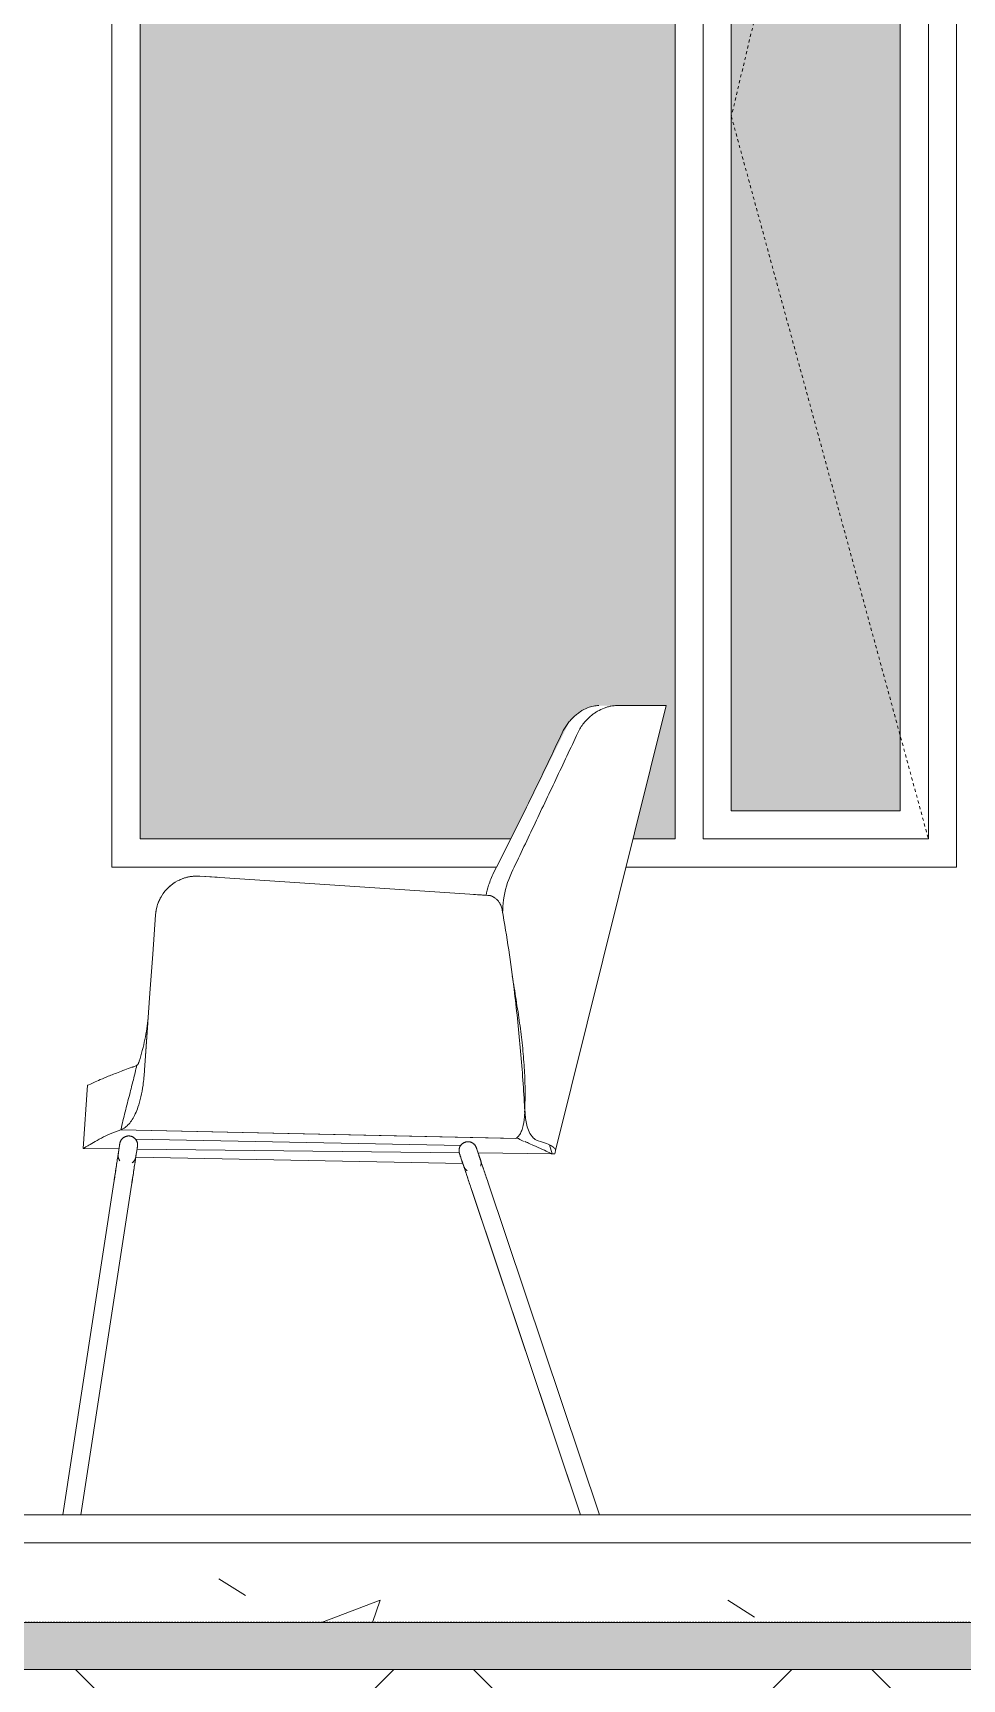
# Model space of a CAD drawing. Header units: millimetres. Extents: x -12186 to 152825, y -4386 to 9463.
# Drawn here: x 19741 to 20732, y -145 to 1609 of the extents above; entities that cross this region are included whole.
import ezdxf

# ---------------------------------------------------------------- set-up
doc = ezdxf.new("R2010")
doc.units = ezdxf.units.MM
for name, pattern in [('1000 Dashed', [2, 1, -1]), ('Dash', [6.35, 3.175, -3.175]), ('Dash 1_5mm', [3, 1.5, -1.5])]:
    doc.linetypes.add(name, pattern=pattern)
for name, color, linetype, lineweight in [('A-DETL', 90, 'Continuous', 5), ('A-DETL-GENF', 92, 'Continuous', 5), ('A-DETL-THIN', 151, 'Continuous', 5), ('A-FLOR', 192, 'Continuous', 9), ('A-FLOR-LEVL', 51, 'Continuous', 5), ('A-FLOR-PATT', 8, 'Continuous', 9), ('A-GLAZ', 151, 'Continuous', 9), ('A-GLAZ-HDLN', 1, 'Dash', 9), ('A-WALL', 113, 'Continuous', 9), ('I-FURN', 30, 'Continuous', 5)]:
    doc.layers.add(name, color=color, linetype=linetype, lineweight=lineweight)

# ---------------------------------------------------------------- blocks, each defined once
blk = doc.blocks.new('Coalesse_Bindu_LowBackGuestChair - FABRIC-V187-Section A-A')
at = {"layer": 'I-FURN'}
for p, q in [((20298.4, 417.9), (20416.3, 892.1)), ((20363.8, 892.1), (20374.1, 892.1)), ((20392.1, 892.1), (20374.1, 892.1)), ((20392.1, 892.1), (20416.3, 892.1)), ((19919.4, 710.3), (19937.7, 709.1)), ((20228.4, 689.7), (19919.4, 710.3)), ((19919.4, 710.3), (19937.1, 709.1)), ((19937.7, 709.1), (19919.4, 710.3)), ((20219.4, 690.3), (20224.5, 690)), ((19860.5, 503.6), (19864, 554.2)), ((19795.1, 420.2), (19799.8, 487.5)), ((20259.3, 430.9), (19835.2, 440.2)), ((19835.2, 440.2), (20256, 431)), ((20197.9, 423.3), (19850.3, 430.1)), ((19852.5, 419.8), (19852.8, 422.2)), ((20260.4, 429.7), (20259, 430.8)), ((20263, 428.4), (20260.5, 429.6)), ((20264.8, 427.7), (20263, 428.4)), ((20291.8, 423.9), (20294.7, 414.5)), ((19795.1, 420.2), (19833.5, 419.7)), ((19851.1, 410.6), (19850.9, 409.3)), ((19851.5, 413.5), (19851.2, 411.4)), ((19851.6, 411), (20199.6, 404.2)), ((19851.6, 411), (20199.6, 404.2)), ((19852.4, 419.5), (20196, 415.6)), ((20196.2, 414.4), (20197.3, 411.1)), ((20200.2, 402.3), (20199.8, 403.5)), ((20215.9, 415.4), (20294.7, 414.5)), ((20297.5, 414.6), (20293.7, 414.6)), ((20297.5, 414.6), (20297.9, 415.9)), ((19827.7, 383.9), (19773.4, 30)), ((19827.7, 383.9), (19773.4, 30)), ((19792.6, 30), (19846.5, 381)), ((19792.6, 30), (19846.5, 381)), ((20208.2, 378.6), (20208.9, 376.4)), ((20208.2, 378.6), (20325, 30)), ((20209.2, 375.6), (20325, 30)), ((20345.1, 30), (20226.2, 384.6)), ((20345.1, 30), (20226.2, 384.6)), ((20345, 30), (20345, 30))]:
    blk.add_line(p, q, dxfattribs=at)
at = {"layer": 'I-FURN', "flags": 128}
for points in [[(20244, 736.8), (20238.2, 725.3), (20232.4, 713.8)], [(19872.1, 669.1), (19869.1, 627.3), (19866.2, 585.7), (19863.3, 544.5), (19860.5, 503.6)], [(20256.3, 578.9), (20257.3, 572.3), (20258.4, 565.7)], [(20265.7, 462.5), (20266.4, 452.1), (20268.2, 443.2), (20271.1, 436.2), (20275, 431.2)], [(19834.1, 425.5), (19834.1, 425.4), (19834, 425.3), (19834, 425.1), (19834, 424.8), (19833.9, 424.5), (19833.9, 424.1), (19833.8, 423.6), (19833.7, 423), (19833.6, 422.4), (19833.5, 421.7), (19833.4, 420.9), (19833.2, 420), (19833.1, 419.1), (19832.9, 418.1), (19832.8, 417), (19832.6, 415.9), (19832.4, 414.7), (19832.2, 413.5), (19832, 412.2), (19831.8, 410.8), (19831.6, 409.4), (19831.4, 408), (19831.2, 406.4), (19830.9, 404.9), (19830.7, 403.3), (19830.4, 401.6), (19830.2, 400), (19829.9, 398.2), (19829.6, 396.5), (19829.3, 394.7), (19829.1, 392.9), (19828.8, 391), (19828.5, 389.2), (19828.2, 387.3), (19827.9, 385.4), (19827.7, 383.9)], [(19834, 425.1), (19833.1, 419.1), (19832.5, 415.4), (19832.3, 414.1)], [(19832.3, 414.1), (19832.5, 415.3), (19833.1, 418.9), (19833.4, 421.2)], [(19834, 425.1), (19834, 425.3), (19834.1, 425.4), (19834.1, 425.5)], [(19834.1, 425.5), (19834.1, 425.8), (19834.2, 426.2), (19834.3, 426.6), (19834.4, 426.9), (19834.5, 427.3), (19834.7, 427.7), (19834.8, 428), (19835, 428.3), (19835.2, 428.7), (19835.4, 429), (19835.6, 429.3), (19835.8, 429.6), (19836, 429.9), (19836.3, 430.2), (19836.5, 430.5), (19836.8, 430.8), (19837.1, 431.1), (19837.4, 431.3), (19837.7, 431.5), (19838, 431.8), (19838.3, 432), (19838.6, 432.2), (19838.9, 432.4), (19839.3, 432.6), (19839.6, 432.7), (19840, 432.9), (19840.3, 433), (19840.7, 433.1), (19841.1, 433.2), (19841.4, 433.3), (19841.8, 433.4), (19842.2, 433.4), (19842.5, 433.5), (19842.9, 433.5), (19843.3, 433.5), (19843.7, 433.5), (19844.1, 433.5), (19844.5, 433.5), (19844.8, 433.4), (19844.9, 433.4)], [(19844.9, 433.4), (19845.3, 433.4), (19845.7, 433.3), (19846, 433.2), (19846.4, 433.1), (19846.8, 433), (19847.1, 432.8), (19847.5, 432.7), (19847.8, 432.5), (19848.2, 432.3), (19848.5, 432.1), (19848.8, 431.9), (19849.1, 431.7), (19849.4, 431.5), (19849.7, 431.2), (19850, 431), (19850.3, 430.7), (19850.5, 430.4), (19850.8, 430.1), (19851, 429.8), (19851.2, 429.5), (19851.5, 429.2), (19851.7, 428.9), (19851.9, 428.6), (19852, 428.2), (19852.2, 427.9), (19852.3, 427.5), (19852.5, 427.2), (19852.6, 426.8), (19852.7, 426.4), (19852.8, 426.1), (19852.9, 425.7), (19852.9, 425.3), (19853, 425), (19853, 424.6), (19853, 424.2), (19853, 423.8), (19853, 423.4), (19853, 423), (19852.9, 422.7), (19852.9, 422.6)], [(19846.5, 381), (19846.8, 382.9), (19847.1, 384.8), (19847.4, 386.7), (19847.7, 388.6), (19848, 390.4), (19848.2, 392.2), (19848.5, 394), (19848.8, 395.7), (19849, 397.4), (19849.3, 399.1), (19849.5, 400.7), (19849.8, 402.3), (19850, 403.9), (19850.3, 405.4), (19850.5, 406.8), (19850.7, 408.2), (19850.9, 409.6), (19851.1, 410.9), (19851.3, 412.1), (19851.5, 413.3), (19851.6, 414.4), (19851.8, 415.4), (19852, 416.4), (19852.1, 417.3), (19852.2, 418.2), (19852.3, 418.9), (19852.4, 419.6), (19852.5, 420.3), (19852.6, 420.8), (19852.7, 421.3), (19852.8, 421.7), (19852.8, 422), (19852.9, 422.3), (19852.9, 422.4), (19852.9, 422.5), (19852.9, 422.6)], [(19852.9, 422.6), (19852.9, 422.5), (19852.9, 422.4), (19852.8, 422.2), (19852.8, 422.2)], [(20196, 414.8), (20195.9, 415.2), (20195.8, 415.6), (20195.7, 415.9), (20195.6, 416.3), (20195.6, 416.7), (20195.5, 417.1), (20195.5, 417.4), (20195.5, 417.8), (20195.5, 418.2), (20195.5, 418.6), (20195.6, 419), (20195.6, 419.3), (20195.7, 419.7), (20195.8, 420.1), (20195.9, 420.5), (20196, 420.8), (20196.1, 421.2), (20196.2, 421.5), (20196.4, 421.9), (20196.6, 422.2), (20196.8, 422.6), (20196.9, 422.9), (20197.2, 423.2), (20197.4, 423.5), (20197.6, 423.8), (20197.9, 424.1), (20198.1, 424.4), (20198.4, 424.7), (20198.7, 424.9), (20198.9, 425.2), (20199.2, 425.4), (20199.5, 425.6), (20199.9, 425.9), (20200.2, 426.1), (20200.5, 426.2), (20200.9, 426.4), (20201.2, 426.6), (20201.6, 426.7), (20201.9, 426.9), (20202, 426.9)], [(20202, 426.9), (20202.4, 427), (20202.7, 427.1), (20203.1, 427.2), (20203.5, 427.3), (20203.9, 427.3), (20204.2, 427.4), (20204.6, 427.4), (20205, 427.4), (20205.4, 427.4), (20205.8, 427.4), (20206.1, 427.3), (20206.5, 427.3), (20206.9, 427.2), (20207.3, 427.1), (20207.6, 427), (20208, 426.9), (20208.4, 426.8), (20208.7, 426.6), (20209.1, 426.5), (20209.4, 426.3), (20209.7, 426.1), (20210.1, 425.9), (20210.4, 425.7), (20210.7, 425.5), (20211, 425.3), (20211.3, 425), (20211.6, 424.8), (20211.8, 424.5), (20212.1, 424.2), (20212.4, 424), (20212.6, 423.7), (20212.8, 423.4), (20213, 423), (20213.2, 422.7), (20213.4, 422.4), (20213.6, 422), (20213.8, 421.7), (20213.9, 421.3), (20214, 421), (20214.1, 420.9)], [(19827.7, 383.9), (19828, 385.8), (19828.3, 387.7), (19828.6, 389.6), (19828.8, 391.5), (19829.1, 393.3), (19829.4, 395.1), (19829.7, 396.9), (19829.9, 398.6), (19830.2, 400.3), (19830.5, 402), (19830.7, 403.6), (19831, 405.2), (19831.2, 406.8), (19831.4, 408.3), (19831.7, 409.7), (19831.9, 411.1), (19832.1, 412.5)], [(19834, 407.2), (19833.8, 407.5), (19833.6, 407.8), (19833.4, 408.1), (19833.2, 408.5), (19833, 408.8), (19832.9, 409.2), (19832.8, 409.5), (19832.6, 409.9), (19832.5, 410.3), (19832.4, 410.6), (19832.4, 411), (19832.3, 411.4), (19832.3, 411.8), (19832.2, 412.1), (19832.2, 412.5), (19832.2, 412.9), (19832.2, 413.3), (19832.3, 413.7), (19832.3, 414)], [(19832.3, 413.8), (19832.5, 415), (19832.6, 416.2)], [(19850, 403.6), (19849.7, 402), (19849.5, 400.4), (19849.2, 398.7), (19849, 397.1), (19848.7, 395.3), (19848.5, 393.6), (19848.2, 391.8), (19847.9, 390), (19847.6, 388.2), (19847.3, 386.3), (19847, 384.4), (19846.8, 382.5), (19846.5, 381)], [(19851.1, 410.9), (19851, 410.5), (19850.9, 410.1), (19850.8, 409.8), (19850.7, 409.4), (19850.5, 409.1), (19850.4, 408.7), (19850.2, 408.4), (19850, 408), (19849.9, 407.7), (19849.6, 407.4), (19849.4, 407.1), (19849.2, 406.8), (19849, 406.5), (19848.7, 406.2), (19848.4, 405.9), (19848.2, 405.7), (19847.9, 405.4), (19847.6, 405.2), (19847.3, 405)], [(19850.7, 407.9), (19850.4, 406.5), (19850.2, 405.1)], [(19851.2, 411.2), (19851.3, 412.4), (19851.9, 416), (19852.2, 418)], [(20196, 414.8), (20196, 414.8), (20196, 414.7), (20196.1, 414.5), (20196.2, 414.3), (20196.3, 414), (20196.4, 413.6), (20196.6, 413.2), (20196.7, 412.7), (20196.9, 412.1), (20197.1, 411.5), (20197.3, 410.8), (20197.6, 410.1), (20197.9, 409.3), (20198.2, 408.4), (20198.5, 407.5), (20198.8, 406.5), (20199.1, 405.5), (20199.5, 404.4), (20199.9, 403.2), (20200.3, 402.1), (20200.7, 400.8), (20201.1, 399.5), (20201.6, 398.2), (20202, 396.9), (20202.5, 395.5), (20203, 394), (20203.5, 392.6), (20204, 391.1), (20204.5, 389.5), (20205, 388), (20205.5, 386.4), (20206.1, 384.8), (20206.6, 383.1), (20207.2, 381.5), (20207.7, 379.9), (20208.2, 378.6)], [(20196.2, 414.4), (20196.1, 414.6), (20196, 414.7), (20196, 414.8), (20196, 414.8)], [(20197.9, 409.1), (20199.4, 404.6), (20200.3, 402), (20200.5, 401.4)], [(20200.5, 401.4), (20200.2, 402.4), (20199.4, 404.6)], [(20214.1, 420.9), (20214.1, 420.9), (20214.1, 420.8), (20214.2, 420.6), (20214.2, 420.4)], [(20226.2, 384.6), (20225.7, 386.3), (20225.1, 387.9), (20224.6, 389.6), (20224, 391.2), (20223.5, 392.8), (20223, 394.4), (20222.4, 395.9), (20221.9, 397.4), (20221.4, 398.9), (20220.9, 400.4), (20220.5, 401.8), (20220, 403.2), (20219.5, 404.6), (20219.1, 405.9), (20218.7, 407.1), (20218.3, 408.4), (20217.9, 409.5), (20217.5, 410.7), (20217.1, 411.7), (20216.8, 412.8), (20216.5, 413.7), (20216.2, 414.6), (20215.9, 415.5), (20215.6, 416.3), (20215.4, 417), (20215.1, 417.7), (20214.9, 418.3), (20214.7, 418.9), (20214.6, 419.3), (20214.4, 419.8), (20214.3, 420.1), (20214.2, 420.4), (20214.2, 420.6), (20214.1, 420.8), (20214.1, 420.9), (20214.1, 420.9)], [(20218.6, 407.4), (20218.2, 408.4), (20217.3, 411.3), (20215.7, 416.1), (20214.2, 420.4)], [(20217.7, 410.1), (20218.4, 407.9), (20218.6, 407.4)], [(20218, 409.3), (20218.3, 408.1), (20218.8, 406.9), (20219.2, 405.6), (20219.6, 404.3), (20220.1, 402.9), (20220.6, 401.5), (20221, 400.1), (20221.5, 398.6), (20222, 397.1), (20222.5, 395.6), (20223.1, 394), (20223.6, 392.4), (20224.1, 390.8), (20224.7, 389.2), (20225.2, 387.6), (20225.8, 385.9), (20226.1, 385)], [(20218.6, 407.4), (20218.7, 407.1), (20218.8, 406.7), (20218.9, 406.3), (20218.9, 406), (20219, 405.6), (20219, 405.2), (20219.1, 404.8), (20219.1, 404.4), (20219.1, 404.1), (20219, 403.7), (20219, 403.3), (20218.9, 402.9), (20218.9, 402.5), (20218.8, 402.2), (20218.7, 401.8), (20218.6, 401.4)], [(20298.4, 417.9), (20297.9, 415.9), (20297.5, 414.6)], [(20204.2, 396.5), (20203.9, 396.8), (20203.6, 397), (20203.3, 397.2), (20203, 397.5), (20202.7, 397.8), (20202.5, 398), (20202.2, 398.3), (20202, 398.6), (20201.8, 398.9), (20201.5, 399.2), (20201.3, 399.6), (20201.2, 399.9), (20201, 400.2), (20200.8, 400.6), (20200.7, 400.9), (20200.5, 401.3), (20200.5, 401.4)], [(20208.2, 378.6), (20207.6, 380.2), (20207, 381.9), (20206.5, 383.5), (20206, 385.1), (20205.4, 386.7), (20204.9, 388.3), (20204.4, 389.9), (20203.9, 391.4), (20203.4, 392.9), (20202.9, 394.3), (20202.4, 395.8), (20201.9, 397.2), (20201.5, 398.5), (20201, 399.8), (20200.6, 401.1)], [(19773.4, 30), (19774, 30), (19775.1, 30), (19776.6, 30), (19778.5, 30), (19780.7, 30), (19783, 30)], [(19783, 30), (19785.3, 30), (19787.5, 30), (19789.4, 30), (19790.9, 30), (19792, 30), (19792.6, 30)], [(20325, 30), (20325.6, 30), (20326.8, 30), (20328.4, 30), (20330.3, 30), (20332.6, 30), (20335, 30)], [(20335, 30), (20337.4, 30), (20339.7, 30), (20341.7, 30), (20343.3, 30), (20344.4, 30), (20345, 30)]]:
    blk.add_lwpolyline(points, dxfattribs=at)
at = {"layer": 'I-FURN'}
blk.add_ellipse((19937.4, 1639.1), major_axis=(-402.5, 1221.1), ratio=0.234881, start_param=2.916854, end_param=2.93027, dxfattribs=at)
for points, knots in [([(20332.4, 889.6), (20329.8, 888.5), (20325.9, 886.5), (20320.8, 882.8), (20317.8, 880.1), (20315.5, 877.8), (20313.2, 875.3), (20309.6, 870.7), (20307, 866.3), (20305.5, 863.2)], [0, 0, 0, 0, 0.25, 0.375, 0.5, 0.5625, 0.625, 0.75, 1, 1, 1, 1]), ([(20363.8, 892.1), (20361.8, 892.1), (20358.6, 891.8), (20353.9, 890.7), (20349.1, 889), (20345.5, 887.3), (20343, 886)], [-1, -1, -1, -1, -0.666667, -0.5, -0.333333, 0, 0, 0, 0]), ([(19915.9, 710.4), (19915.4, 710.4), (19914.4, 710.4), (19913, 710.3), (19911.2, 710.1), (19908.8, 709.8), (19906.2, 709.3), (19903.9, 708.7), (19902.2, 708.1), (19900.5, 707.5), (19898.3, 706.6), (19896.6, 705.8), (19895.5, 705.2)], [-0.8571429, -0.8571429, -0.8571429, -0.8571429, -0.7857143, -0.7321429, -0.6785714, -0.5714286, -0.4285714, -0.3571429, -0.2857143, -0.2142857, -0.1428571, 0, 0, 0, 0]), ([(20232.4, 713.8), (20230.3, 709.5), (20227.1, 701.7), (20225, 693.5), (20224.3, 689.8)], [-1, -1, -1, -1, -0.75, -0.5523029, -0.5523029, -0.5523029, -0.5523029]), ([(20251.4, 713.8), (20247.1, 704.8), (20242.9, 690.5), (20242, 675.8), (20242, 671.1)], [-1, -1, -1, -1, -0.5, -0.2620376, -0.2620376, -0.2620376, -0.2620376]), ([(19875.1, 682.3), (19875.1, 682.4), (19876, 684.6), (19877, 686.8), (19878.2, 688.7)], [-0.7049321, -0.7049321, -0.7049321, -0.7049321, -0.7, -0.5505841, -0.5505841, -0.5505841, -0.5505841]), ([(19875.1, 682.3), (19875.7, 683.8), (19876.7, 686), (19877.8, 688.1), (19878.2, 688.7)], [0.2950679, 0.2950679, 0.2950679, 0.2950679, 0.4, 0.4494159, 0.4494159, 0.4494159, 0.4494159]), ([(19880.3, 691.9), (19880.9, 692.8), (19882.3, 694.6), (19883.9, 696.3), (19884.7, 697.1)], [-0.4690345, -0.4690345, -0.4690345, -0.4690345, -0.4, -0.3215841, -0.3215841, -0.3215841, -0.3215841]), ([(20224.5, 690), (20222.7, 690.1), (20218.1, 690.4), (20213.7, 690.7), (20210.9, 690.9)], [-0.7842201, -0.7842201, -0.7842201, -0.7842201, -0.5, 0, 0, 0, 0]), ([(20238.4, 682.4), (20238.1, 682.8), (20237.7, 683.5), (20237, 684.3), (20236.5, 684.8), (20236, 685.3), (20235.7, 685.6), (20235.1, 686.1), (20234.1, 686.9), (20232.9, 687.7), (20232, 688.3), (20231.5, 688.5), (20231.2, 688.7), (20230.9, 688.8), (20230.7, 689), (20230.3, 689.1), (20230, 689.3), (20229.6, 689.4), (20229.3, 689.5), (20228.9, 689.6), (20228.6, 689.7), (20228.4, 689.7)], [-1, -1, -1, -1, -0.892857, -0.839286, -0.785714, -0.732143, -0.705357, -0.678571, -0.571429, -0.428571, -0.357143, -0.321429, -0.285714, -0.267857, -0.25, -0.214286, -0.178571, -0.142857, -0.107143, -0.071429, 0, 0, 0, 0]), ([(20265.3, 466.3), (20264.1, 486.5), (20261.2, 527.5), (20255.3, 583), (20248.6, 631.9), (20244.1, 659.9), (20241.6, 674)], [-1, -1, -1, -1, -0.7, -0.4, -0.2, 0, 0, 0, 0]), ([(19799.8, 487.5), (19799.8, 487.5), (19803.2, 489.1), (19815.9, 494.8), (19831.8, 501.1), (19841.6, 504.8), (19847, 506.7)], [0.5, 0.5, 0.5, 0.5, 0.6666667, 0.8333333, 0.9166667, 1, 1, 1, 1]), ([(19839.8, 442.7), (19842.5, 444.6), (19847.6, 450.2), (19854.4, 465), (19857.5, 479.1), (19858.8, 487.8)], [-1, -1, -1, -1, -0.7, -0.4, 0, 0, 0, 0]), ([(20256, 431), (20257, 431.4), (20258.2, 432.3), (20259.8, 434.2), (20261.3, 436.6), (20262.9, 440.3), (20264.2, 445.5), (20265, 450.7), (20265.6, 457.2), (20265.5, 462.5), (20265.3, 466.3)], [-1, -1, -1, -1, -0.85, -0.775, -0.7, -0.55, -0.4, -0.3, -0.2, 0, 0, 0, 0]), ([(19814.5, 431.3), (19811.2, 429.5), (19805.5, 426.3), (19797.5, 421.6), (19795.1, 420.2), (19795.1, 420.2)], [0, 0, 0, 0, 0.125, 0.25, 0.5, 0.5, 0.5, 0.5])]:
    blk.add_open_spline(points, degree=3, knots=knots, dxfattribs=at)
for points in [[(20336.6, 881.6), (20333.6, 879.2), (20328.1, 873.6), (20323.9, 866.8), (20322.2, 863.2)], [(20344.6, 892.1), (20342.7, 892.1), (20338.8, 891.8), (20334.6, 890.5), (20332.4, 889.6)], [(20343, 886), (20341.9, 885.3), (20339.7, 884), (20337.7, 882.4), (20336.6, 881.6)], [(20305.5, 863.2), (20295.6, 842), (20275.4, 799.8), (20254.5, 757.7), (20244, 736.8)], [(20322.2, 863.2), (20314.4, 846.6), (20298.7, 813.4), (20275.1, 763.6), (20259.3, 730.4), (20251.4, 713.8)], [(19895.5, 705.2), (19888.9, 701.7), (19877.5, 691.2), (19872.6, 676.5), (19872.1, 669.1)], [(19887.4, 699.7), (19889.1, 701.1), (19890.9, 702.5), (19892.8, 703.7)], [(19887.4, 699.7), (19889.1, 701.1), (19890.9, 702.5), (19892.8, 703.7)], [(19896.8, 705.8), (19897.5, 706.2), (19898.2, 706.5), (19899, 706.9)], [(19896.8, 705.8), (19897.5, 706.2), (19898.2, 706.5), (19899, 706.9)], [(19899.9, 707.2), (19900.9, 707.7), (19902, 708), (19903.1, 708.4)], [(19899.9, 707.2), (19900.9, 707.7), (19902, 708), (19903.1, 708.4)], [(19916.1, 710.4), (19917.2, 710.4), (19918.3, 710.4), (19919.4, 710.3)], [(19916.1, 710.4), (19917.2, 710.4), (19918.3, 710.4), (19919.4, 710.3)], [(19919.4, 710.3), (19918.3, 710.4), (19917.2, 710.4), (19916.2, 710.4)], [(19919.4, 710.3), (19918.3, 710.4), (19917.2, 710.4), (19916.2, 710.4)], [(19880.3, 691.9), (19881.6, 693.8), (19883.1, 695.5), (19884.7, 697.1)], [(20228.4, 689.7), (20225.3, 689.9), (20219.3, 690.3), (20213.7, 690.7), (20210.9, 690.9)], [(19872.1, 669.1), (19872.3, 672.1), (19872.8, 675.2), (19873.7, 678.2)], [(19872.1, 669.1), (19872.3, 672.1), (19872.8, 675.2), (19873.7, 678.2)], [(20241.6, 674), (20241.4, 675.5), (20240.6, 678.4), (20239.2, 681.1), (20238.4, 682.4)], [(20252.3, 603.6), (20253.7, 595.4), (20255, 587.1), (20256.3, 578.9)], [(20258.4, 565.7), (20259.6, 557.7), (20261.9, 541.7), (20264.3, 518.1), (20265.8, 494.8), (20266, 479.9), (20265.9, 472.5)], [(19864.4, 559.5), (19863.6, 551.8), (19861.2, 536.3), (19857.1, 520.9), (19854.7, 513.2)], [(19852.2, 508.8), (19851, 503.7), (19848.5, 493.5), (19845.9, 483.2), (19844.6, 478.1)], [(19852.2, 508.8), (19851, 503.7), (19848.5, 493.5), (19845.9, 483.2), (19844.6, 478.1)], [(19848.5, 507.3), (19849.2, 507.5), (19850.5, 508), (19851.6, 508.5), (19852.2, 508.8)], [(19854.7, 513.2), (19854.6, 512.7), (19854.3, 511.9), (19853.8, 510.7), (19853.3, 509.8), (19852.7, 509.1), (19852.4, 508.9), (19852.2, 508.8)], [(19847, 506.7), (19847.3, 506.8), (19847.8, 507), (19848.3, 507.2), (19848.5, 507.3)], [(19858.8, 487.8), (19859.2, 490.4), (19859.8, 495.7), (19860.3, 501), (19860.5, 503.6)], [(19844.6, 478.1), (19842.9, 471.8), (19839.7, 459.2), (19836.6, 446.6), (19835.2, 440.2)], [(19844.6, 478.1), (19842.9, 471.8), (19839.7, 459.2), (19836.6, 446.6), (19835.2, 440.2)], [(20265.4, 458.8), (20265.5, 460), (20265.6, 461.2), (20265.7, 462.5)], [(20265.9, 472.5), (20265.9, 471.6), (20265.8, 469.7), (20265.8, 467.8), (20265.7, 466.9)], [(20265.7, 466.9), (20265.7, 466.2), (20265.7, 464.7), (20265.7, 463.2), (20265.7, 462.5)], [(19835.2, 440.2), (19831.1, 438.8), (19823.6, 435.9), (19817.4, 432.9), (19814.5, 431.3)], [(19835.2, 440.2), (19835.9, 440.5), (19837.4, 441.2), (19839, 442.1), (19839.8, 442.7)], [(20294.4, 414.6), (20295.4, 414.2), (20292.4, 415.6), (20279.6, 421.4), (20270.9, 425.3)], [(20275, 431.2), (20275.7, 430.6), (20276.5, 430), (20277.3, 429.5)], [(20277.4, 429.4), (20278.2, 429), (20279.1, 428.6), (20279.9, 428.4)], [(20279.9, 428.4), (20283.3, 427.4), (20289.1, 425.5), (20293.1, 423.6), (20294.6, 422.6)], [(20294.6, 422.6), (20296, 421.6), (20298, 420), (20298.5, 418.5), (20298.4, 417.9)]]:
    blk.add_open_spline(points, degree=3, dxfattribs=at)
blk = doc.blocks.new('Coalesse_Bindu_LowBackGuestChair - FABRIC-V188-Section A-A')
at = {"layer": 'I-FURN'}
for p, q in [((19919.4, 710.3), (19937.1, 709.1)), ((19937.1, 709.1), (19919.4, 710.3)), ((19919.4, 710.3), (19937.1, 709.1)), ((19937.1, 709.1), (19919.4, 710.3)), ((20224.5, 690), (20219.4, 690.3)), ((20219.4, 690.3), (20224.5, 690)), ((19795.1, 420.2), (19833.2, 419.7)), ((19850.9, 409.6), (19851.1, 410.9)), ((19851.1, 410.6), (19850.9, 409.3)), ((19851.6, 411), (20199.6, 404.2)), ((19851.6, 411), (20199.6, 404.2)), ((20215.9, 415.4), (20294.7, 414.5)), ((20297.5, 414.6), (20293.7, 414.6)), ((20297.9, 415.9), (20297.5, 414.6)), ((20297.5, 414.6), (20297.9, 415.9)), ((19827.7, 383.9), (19773.4, 30)), ((19827.7, 383.9), (19773.4, 30)), ((19792.6, 30), (19846.5, 381)), ((19792.6, 30), (19846.5, 381)), ((20208.2, 378.6), (20208.9, 376.4)), ((20208.2, 378.6), (20208.9, 376.4)), ((20209.2, 375.6), (20325, 30)), ((20209.2, 375.6), (20325, 30)), ((20345.1, 30), (20226.2, 384.6)), ((20345.1, 30), (20226.2, 384.6)), ((20345, 30), (20345, 30)), ((20345, 30), (20345, 30))]:
    blk.add_line(p, q, dxfattribs=at)
at = {"layer": 'I-FURN', "flags": 128}
for points in [[(19830.9, 404.6), (19830.7, 403.3), (19830.4, 401.6), (19830.2, 400), (19829.9, 398.2), (19829.6, 396.5), (19829.3, 394.7), (19829.1, 392.9), (19828.8, 391), (19828.5, 389.2), (19828.2, 387.3), (19827.9, 385.4), (19827.7, 383.9)], [(19827.7, 383.9), (19828, 385.8), (19828.3, 387.7), (19828.6, 389.6), (19828.8, 391.5), (19829.1, 393.3), (19829.4, 395.1), (19829.7, 396.9), (19829.9, 398.6), (19830.2, 400.3), (19830.5, 402), (19830.7, 403.6)], [(19832, 412.2), (19831.8, 410.8), (19831.6, 409.4), (19831.4, 408), (19831.2, 406.4), (19830.9, 404.9)], [(19831, 405.2), (19831.2, 406.8), (19831.4, 408.3), (19831.7, 409.7), (19831.9, 411.1), (19832.1, 412.5)], [(19832.6, 415.9), (19832.4, 414.7), (19832.2, 413.5)], [(19833.1, 419.1), (19832.5, 415.4), (19832.3, 414.1)], [(19832.3, 414.1), (19832.5, 415.3), (19833.1, 418.9)], [(19832.3, 413.8), (19832.5, 415), (19832.6, 416.2)], [(19846.5, 381), (19846.8, 382.9), (19847.1, 384.8), (19847.4, 386.7), (19847.7, 388.6), (19848, 390.4), (19848.2, 392.2), (19848.5, 394), (19848.8, 395.7), (19849, 397.4), (19849.3, 399.1), (19849.5, 400.7), (19849.8, 402.3), (19850, 403.9)], [(19850, 403.6), (19849.7, 402), (19849.5, 400.4), (19849.2, 398.7), (19849, 397.1), (19848.7, 395.3), (19848.5, 393.6), (19848.2, 391.8), (19847.9, 390), (19847.6, 388.2), (19847.3, 386.3), (19847, 384.4), (19846.8, 382.5), (19846.5, 381)], [(19850.7, 407.9), (19850.4, 406.5), (19850.2, 405.1)], [(19850.3, 405.4), (19850.5, 406.8), (19850.7, 408.2)], [(20203, 394), (20203.5, 392.6), (20204, 391.1), (20204.5, 389.5), (20205, 388), (20205.5, 386.4), (20206.1, 384.8), (20206.6, 383.1), (20207.2, 381.5), (20207.7, 379.9), (20208.2, 378.6)], [(20208.2, 378.6), (20207.6, 380.2), (20207, 381.9), (20206.5, 383.5), (20206, 385.1), (20205.4, 386.7), (20204.9, 388.3), (20204.4, 389.9), (20203.9, 391.4), (20203.4, 392.9)], [(20221.1, 400), (20221.5, 398.6), (20222, 397.1), (20222.5, 395.6), (20223.1, 394), (20223.6, 392.4), (20224.1, 390.8), (20224.7, 389.2), (20225.2, 387.6), (20225.8, 385.9), (20226.1, 385)], [(20226.1, 385), (20225.7, 386.3), (20225.1, 387.9), (20224.6, 389.6), (20224, 391.2), (20223.5, 392.8), (20223, 394.4), (20222.4, 395.9), (20221.9, 397.4), (20221.4, 398.9)]]:
    blk.add_lwpolyline(points, dxfattribs=at)
at = {"layer": 'I-FURN'}
for points in [[(19916.1, 710.4), (19917.2, 710.4), (19918.3, 710.4), (19919.4, 710.3)], [(19916.1, 710.4), (19917.2, 710.4), (19918.3, 710.4), (19919.4, 710.3)], [(19919.4, 710.3), (19918.3, 710.4), (19917.2, 710.4), (19916.2, 710.4)], [(19919.4, 710.3), (19918.3, 710.4), (19917.2, 710.4), (19916.2, 710.4)], [(20224.5, 690), (20222.7, 690.1), (20221.1, 690.2), (20219.4, 690.3)], [(20224.5, 690), (20222.7, 690.1), (20221.1, 690.2), (20219.4, 690.3)], [(20294.4, 414.6), (20294.8, 414.4), (20294.8, 414.4), (20294.4, 414.6)]]:
    blk.add_open_spline(points, degree=3, dxfattribs=at)
blk = doc.blocks.new('W-02 900x1660 - 900-V203-Section A-A')
at = {"layer": 'A-GLAZ', "lineweight": 5}
for points in [[(19855.7, 750), (20250.5, 750), (20313.5, 875.3), (20319.8, 881.6), (20329.4, 888), (20336.5, 890.9), (20344.6, 892.1), (20416.3, 892.1), (20381, 750), (20425.7, 750), (20425.7, 2349), (19855.7, 2349), (19855.7, 1267.9)], [(20536, 780), (20665.7, 780), (20665.7, 2319), (20485.7, 2319), (20485.7, 780)]]:
    blk.add_hatch(color=256, dxfattribs=at).paths.add_polyline_path(points)
for p, q in [((19855.7, 750), (19855.7, 2349)), ((19855.7, 2349), (20425.7, 2349)), ((20425.7, 2349), (20425.7, 750)), ((20455.7, 750), (20455.7, 2350)), ((20455.7, 2350), (20695.7, 2350)), ((20695.7, 2350), (20695.7, 750)), ((20485.7, 2319), (20665.7, 2319)), ((20485.7, 2319), (20485.7, 780)), ((20665.7, 780), (20665.7, 2319)), ((20485.7, 780), (20665.7, 780)), ((20250.5, 750), (19855.7, 750)), ((20425.7, 750), (20381, 750)), ((20695.7, 750), (20455.7, 750))]:
    blk.add_line(p, q, dxfattribs=at)
at = {"layer": 'A-GLAZ-HDLN'}
for p, q in [((20683.5, 2349), (20485.7, 1520)), ((20485.7, 1520), (20695.7, 750))]:
    blk.add_line(p, q, dxfattribs=at)

msp = doc.modelspace()

# ---------------------------------------------------------------- hatches: boundary and pattern name
at = {"layer": 'A-DETL-GENF'}
h = msp.add_hatch(dxfattribs=at)
h.set_pattern_fill('FP_76', style=0, pattern_type=2)
h.set_pattern_definition([(0, (51208.36, 34985.73), (132, 228), [6, -201, 3, -87, -219]), (0, (51208.36, 34985.73), (132, 228), [-297, 6, -213]), (10, (51151.36, 35108.73), (80.6761, 285.3443), [3, -51, 6, -159, -201]), (10, (51151.36, 35108.73), (80.6761, 285.3443), [-219, 3, -198]), (20, (51121.36, 35012.73), (133.47095, 220.97625), [6, -165, 3, -123, -102]), (20, (51121.36, 35012.73), (133.47095, 220.97625), [-297, 6, -96]), (30, (51208.36, 34994.73), (-21.9693, 254.0519), [3, -99, 6, -147, -198]), (30, (51208.36, 34994.73), (-21.9693, 254.0519), [-255, 3, -195]), (40, (51124.36, 35060.73), (33.8359, 216.37036), [6, -132, 3, -84, -159]), (40, (51124.36, 35060.73), (33.8359, 216.37036), [-225, 6, -153]), (50, (51169.36, 34952.73), (-80.2479, 235.7335), [3, -111, 6, -183, -96]), (50, (51169.36, 34952.73), (-80.2479, 235.7335), [-303, 3, -93]), (60, (51178.36, 34973.73), (-99.473, 223.70766), [6, -123, 3, -144, -117]), (60, (51178.36, 34973.73), (-99.473, 223.70766), [-276, 6, -111]), (70, (51145.36, 34937.73), (-109.89227, 215.58685), [3, -57, 6, -96, -135]), (70, (51145.36, 34937.73), (-109.89227, 215.58685), [-162, 3, -132]), (80, (51160.36, 35114.73), (-208.5653, 164.71945), [6, -132, 3, -156, -153]), (80, (51160.36, 35114.73), (-208.5653, 164.71945), [-297, 6, -147]), (90, (51178.36, 34985.73), (-264, 111), [3, -93, 6, -183, -189]), (90, (51178.36, 34985.73), (-264, 111), [-285, 3, -186]), (100, (51130.36, 35078.73), (-239.1082, 146.7081), [6, -117, 3, -96, -225]), (100, (51130.36, 35078.73), (-239.1082, 146.7081), [-222, 6, -219]), (110, (51109.36, 34907.73), (-223.5259, 87.8475), [3, -78, 6, -159, -177]), (110, (51109.36, 34907.73), (-223.5259, 87.8475), [-246, 3, -174]), (120, (51028.36, 34943.73), (-291.8461, 25.4923), [6, -201, 3, -93, -129]), (120, (51028.36, 34943.73), (-291.8461, 25.4923), [-303, 6, -123]), (130, (51094.36, 34877.73), (-288.3003, 63.55263), [3, -66, 6, -129, -171]), (130, (51094.36, 34877.73), (-288.3003, 63.55263), [-204, 3, -168]), (140, (51004.36, 35117.73), (-209.02667, -20.4169), [6, -108, 3, -93, -132]), (140, (51004.36, 35117.73), (-209.02667, -20.4169), [-210, 6, -126]), (150, (51253.36, 34859.73), (-236.325, -175.3269), [3, -84, 6, -186, -174]), (150, (51253.36, 34859.73), (-236.325, -175.3269), [-279, 3, -171]), (160, (51055.36, 35027.73), (-229.6926, -139.8761), [6, -126, 3, -114, -189]), (160, (51055.36, 35027.73), (-229.6926, -139.8761), [-249, 6, -183]), (170, (51073.36, 34955.73), (-211.4765, -145.4878), [3, -99, 6, -135, -135]), (170, (51073.36, 34955.73), (-211.4765, -145.4878), [-243, 3, -132])])
h.paths.add_polyline_path([(21775.6, -135), (21948.7, -135), (21948.7, -85), (7802.7, -85), (7802.7, -135), (21500.1, -135)])
h = msp.add_hatch(dxfattribs=at)
h.set_pattern_fill('FP_77', style=0, pattern_type=2)
h.set_pattern_definition([(45, (-1469.1, 2452.9), (-212.132, 212.132), []), (135, (-1469.1, 2452.9), (-212.132, -212.132), [])])
h.paths.add_polyline_path([(15439.8, -285), (21948.7, -285), (21948.7, -135), (7802.7, -135), (7802.7, -285), (15164.3, -285)])
at = {"layer": 'A-FLOR-PATT', "lineweight": 5}
h = msp.add_hatch(dxfattribs=at)
h.set_pattern_fill('FP_1', color=256, style=0, pattern_type=2)
h.set_pattern_definition([(50, (-1469.1, 2452.9), (728.737, -63.756), [76.2, -838.2]), (355, (-1469.1, 2452.9), (-140.972, 764.228), [60.96, -670.56]), (100.451, (-1408.4, 2447.6), (587.77, 700.467), [64.76, -712.36]), (46.184, (-1469.1, 2656.1), (1084.316, -168.17), [114.3, -1257.3]), (96.636, (-1378.7, 2642.1), (949.61, 989.71), [97.14, -1068.54]), (351.184, (-1469.1, 2656.1), (949.62, 989.7), [91.44, -1005.84]), (21, (-1367.5, 2605.3), (606.458, -409.06), [76.2, -838.2]), (326, (-1367.5, 2605.3), (247.208, 736.753), [60.96, -670.56]), (71.451, (-1317, 2571.2), (853.668, 327.685), [64.76, -712.36]), (37.5, (-1469.1, 2452.91), (12.3547, 338.22), [33.528, -628.904, 33.528, -647.192, -673.1]), (37.5, (-1469.1, 2452.91), (12.3547, 338.22), [-1343.152, 33.528, -639.572]), (7.5, (-1469.1, 2452.9), (267.279, 400.722), [33.528, -354.584, 33.528, -613.664, -256.54]), (7.5, (-1469.1, 2452.9), (267.279, 400.722), [-1035.304, 33.528, -223.012]), (327.5, (-1695.67, 2452.91), (542.3633, -22.9153), [33.528, -220.472, 33.528, -1810.512]), (327.5, (-1695.67, 2452.91), (542.3633, -22.9153), [-287.528, -758.952, 33.528, -1018.032]), (317.5, (-1797.28, 2452.9), (592.517, 101.707), [33.528, -296.672, 33.528, -492.76, -746.76]), (317.5, (-1797.28, 2452.9), (592.517, 101.707), [-856.488, 33.528, -713.232])])
h.paths.add_polyline_path([(21775.6, -85), (21940.7, -85), (21940.7, 0), (7802.7, 0), (7802.7, -85), (21500.1, -85)])

# ---------------------------------------------------------------- linework, layer by layer
at = {"layer": 'A-DETL', "linetype": 'Dash 1_5mm', "lineweight": 25}
msp.add_line((21948.7, -85), (7802.7, -85), dxfattribs=at)
at = {"layer": 'A-DETL-THIN'}
for p, q in [((21948.7, -85), (7802.7, -85)), ((21948.7, -135), (7802.7, -135))]:
    msp.add_line(p, q, dxfattribs=at)
at = {"layer": 'A-FLOR'}
for p, q in [((19773.4, 30), (19185, 30)), ((20325, 30), (19792.6, 30)), ((20933.4, 30), (20345, 30)), ((7802.7, 0), (21940.7, 0))]:
    msp.add_line(p, q, dxfattribs=at)
at = {"layer": 'A-FLOR-LEVL', "linetype": '1000 Dashed'}
msp.add_line((-12186, 0), (32340.6, 0), dxfattribs=at)
at = {"layer": 'A-WALL'}
for p, q in [((19825.7, 720), (19825.7, 2380)), ((20725.7, 2380), (20725.7, 720)), ((20235.5, 720), (19825.7, 720)), ((20725.7, 720), (20373.5, 720))]:
    msp.add_line(p, q, dxfattribs=at)

# ---------------------------------------------------------------- block references
at = {"layer": 'A-GLAZ', "lineweight": 5}
msp.add_blockref('W-02 900x1660 - 900-V203-Section A-A', (0, 0), dxfattribs=at)
at = {"layer": 'I-FURN'}
for name in ['Coalesse_Bindu_LowBackGuestChair - FABRIC-V187-Section A-A', 'Coalesse_Bindu_LowBackGuestChair - FABRIC-V188-Section A-A', 'Coalesse_Bindu_LowBackGuestChair - FABRIC-V188-Section A-A', 'Coalesse_Bindu_LowBackGuestChair - FABRIC-V188-Section A-A', 'Coalesse_Bindu_LowBackGuestChair - FABRIC-V188-Section A-A', 'Coalesse_Bindu_LowBackGuestChair - FABRIC-V188-Section A-A', 'Coalesse_Bindu_LowBackGuestChair - FABRIC-V188-Section A-A', 'Coalesse_Bindu_LowBackGuestChair - FABRIC-V188-Section A-A', 'Coalesse_Bindu_LowBackGuestChair - FABRIC-V188-Section A-A']:
    msp.add_blockref(name, (0, 0), dxfattribs=at)

doc.saveas('drawing.dxf')
